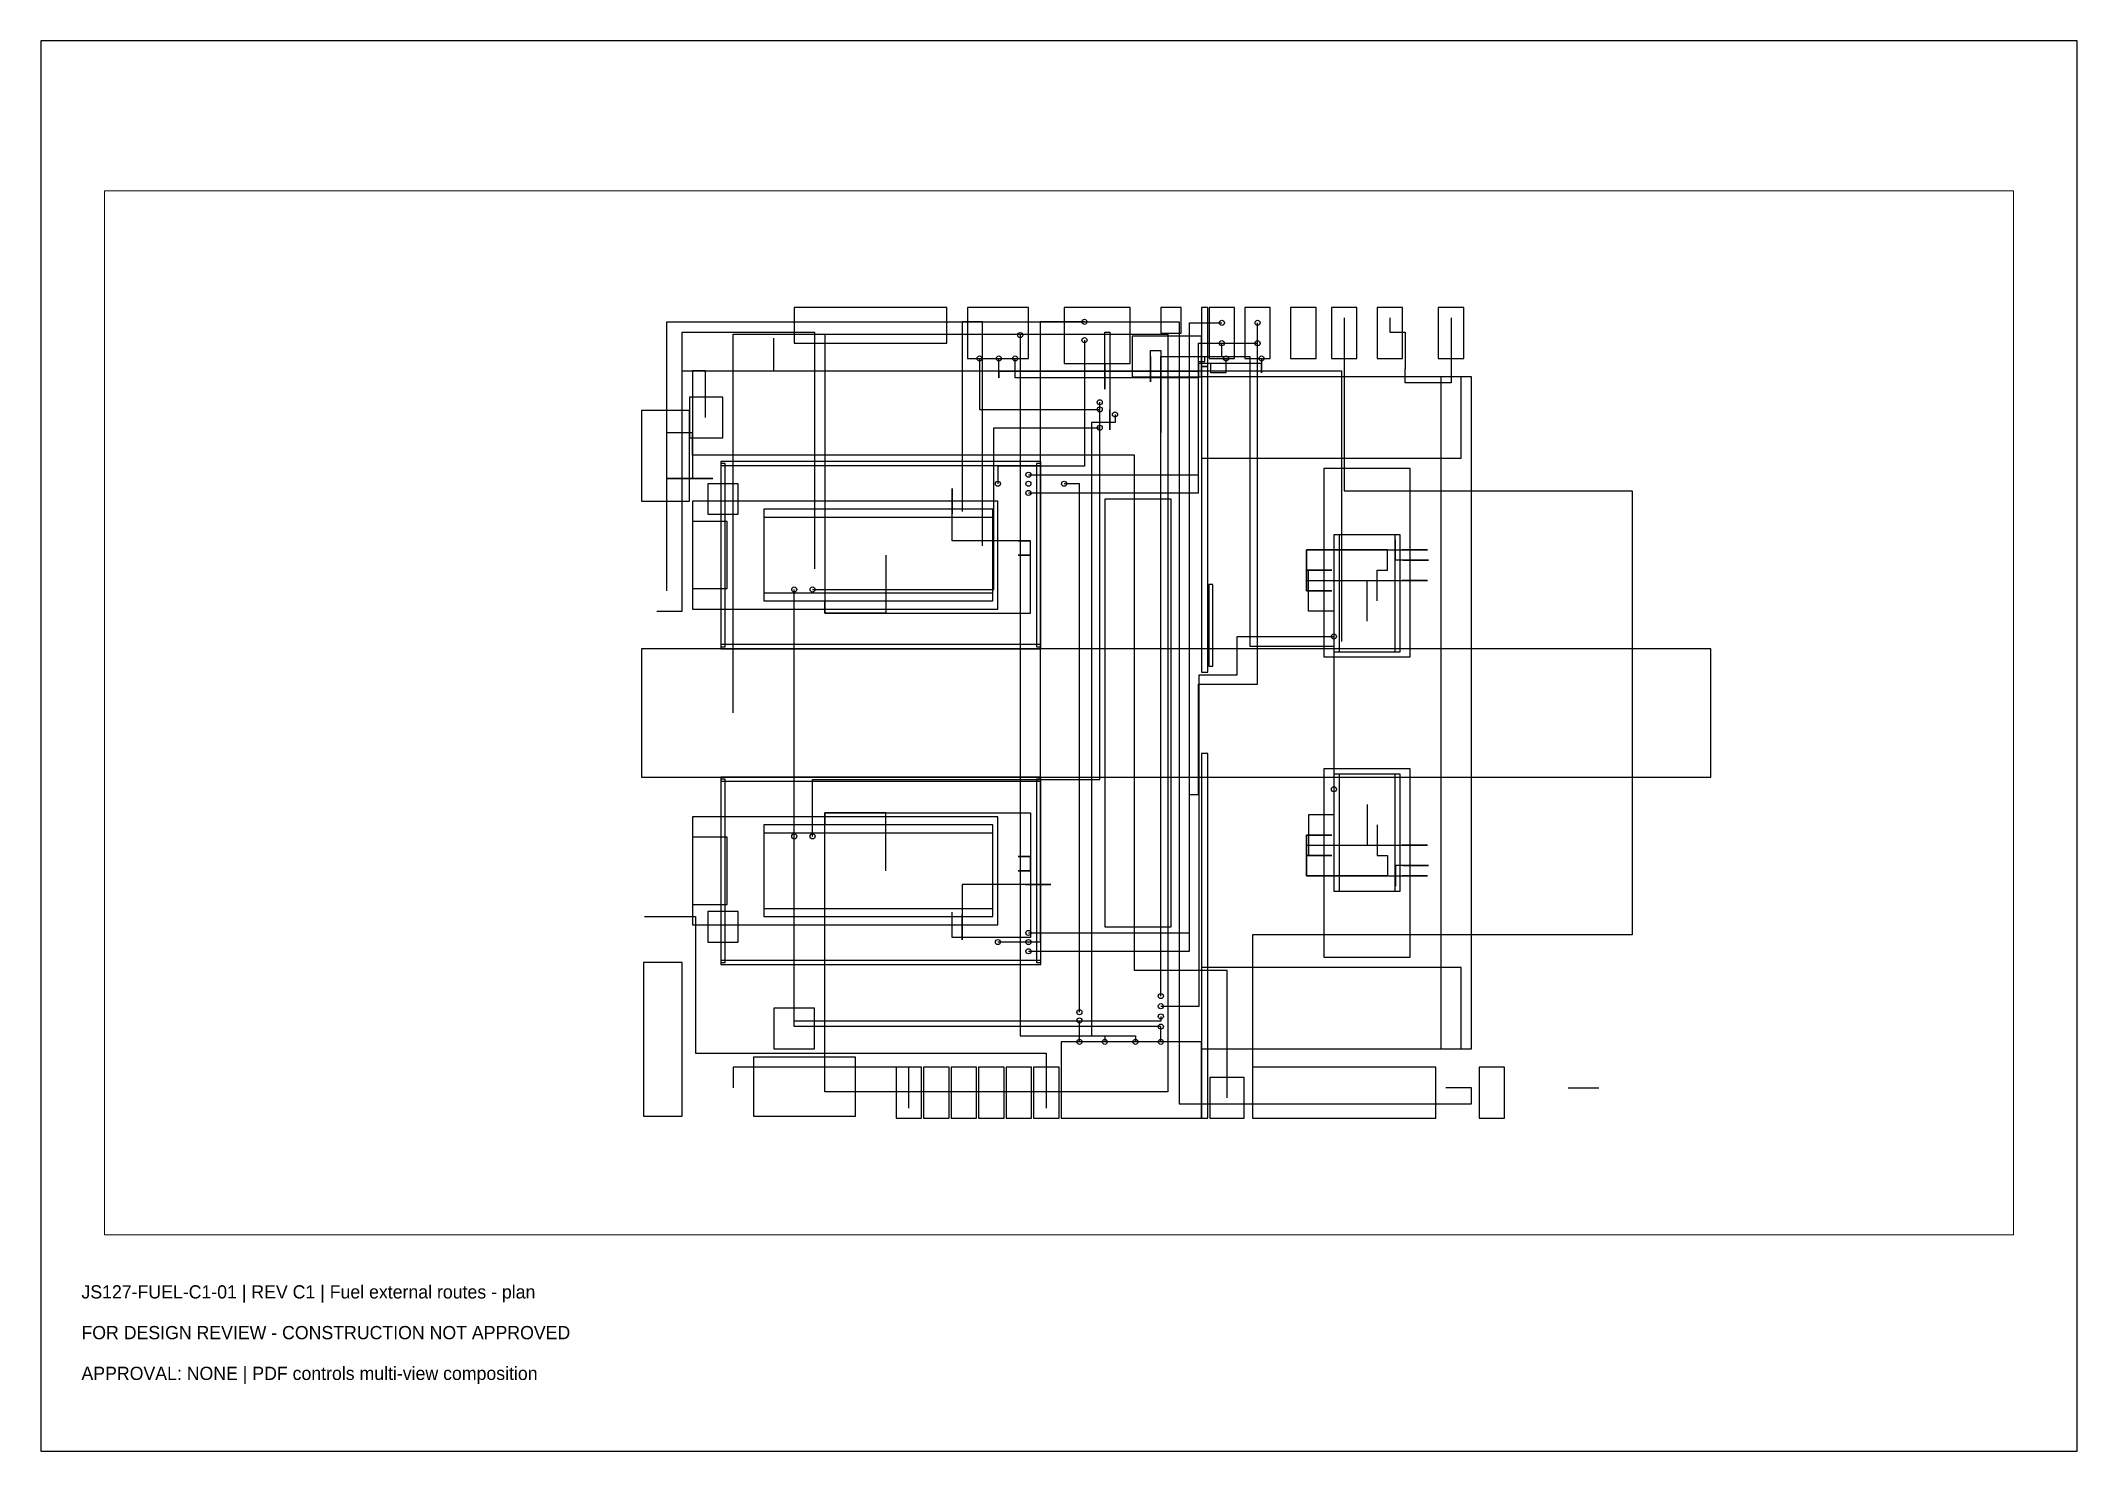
# Paper-space layout 'Layout1' of a CAD drawing. Header units: millimetres. Extents: x 10 to 410, y 10 to 287.
# The model-space entities are those that its viewports show. They can reach past a viewport. Long polylines and large blocks are cut down to what shows.
import ezdxf

# ---------------------------------------------------------------- set-up
doc = ezdxf.new("R2010")
doc.units = ezdxf.units.MM
for name, color, linetype in [('ACCESS', 3, 'Continuous'), ('EQUIPMENT', 8, 'Continuous'), ('FUEL', 30, 'Continuous'), ('OTHER_SERVICES', 8, 'Continuous'), ('TERMINALS', 1, 'Continuous')]:
    doc.layers.add(name, color=color, linetype=linetype)

msp = doc.modelspace()

# ---------------------------------------------------------------- linework, layer by layer
at = {"layer": 'ACCESS'}
for points in [[(14000, 2500), (16550, 2500), (16550, 3300), (14000, 3300)], [(16350, -3300), (16650, -3300), (16650, 3300), (16350, 3300)], [(13050, -2100), (13700, -2100), (13700, 2100), (13050, 2100)], [(8500, -630), (19000, -630), (19000, 630), (8500, 630)], [(14000, -3300), (16550, -3300), (16550, -2500), (14000, -2500)]]:
    msp.add_lwpolyline(points, close=True, dxfattribs=at)
at = {"layer": 'EQUIPMENT'}
for points in [[(10000, 3630), (11500, 3630), (11500, 3980), (10000, 3980)], [(11700, 3480), (12300, 3480), (12300, 3980), (11700, 3980)], [(12650, 3430), (13300, 3430), (13300, 3980), (12650, 3980)], [(13600, 3730), (13800, 3730), (13800, 3980), (13600, 3980)], [(14000, 3400), (14060, 3400), (14060, 3980), (14000, 3980)], [(14000, 3400), (14060, 3400), (14060, 3980), (14000, 3980)], [(14075, 3480), (14325, 3480), (14325, 3980), (14075, 3980)], [(14425, 3480), (14675, 3480), (14675, 3980), (14425, 3980)], [(14875, 3480), (15125, 3480), (15125, 3980), (14875, 3980)], [(15275, 3480), (15525, 3480), (15525, 3980), (15275, 3980)], [(15725, 3480), (15975, 3480), (15975, 3980), (15725, 3980)], [(16325, 3480), (16575, 3480), (16575, 3980), (16325, 3980)], [(13320, 3300), (14000, 3300), (14000, 3700), (13320, 3700)], [(14000, 400), (14060, 400), (14060, 3400), (14000, 3400)], [(8970, 2700), (9300, 2700), (9300, 3100), (8970, 3100)], [(8500, 2080), (8970, 2080), (8970, 2970), (8500, 2970)], [(9280, 2430), (12420, 2430), (12420, 2470), (9280, 2470)], [(9280, 650), (9320, 650), (9320, 2450), (9280, 2450)], [(12380, 650), (12420, 650), (12420, 2450), (12380, 2450)], [(15200, 550), (16050, 550), (16050, 2400), (15200, 2400)], [(9150, 1950), (9450, 1950), (9450, 2250), (9150, 2250)], [(9000, 1020), (12000, 1020), (12000, 2080), (9000, 2080)], [(9700, 1100), (11950, 1100), (11950, 2000), (9700, 2000)], [(9000, 1220), (9340, 1220), (9340, 1880), (9000, 1880)], [(9700, 1180), (11950, 1180), (11950, 1920), (9700, 1920)], [(15300, 600), (15950, 600), (15950, 1750), (15300, 1750)], [(15350, 600), (15900, 600), (15900, 1750), (15350, 1750)], [(14070, 460), (14110, 460), (14110, 1260), (14070, 1260)], [(9280, 630), (12420, 630), (12420, 670), (9280, 670)], [(14000, -3980), (14060, -3980), (14060, -400), (14000, -400)], [(15200, -2400), (16050, -2400), (16050, -550), (15200, -550)], [(15300, -1750), (15950, -1750), (15950, -600), (15300, -600)], [(15350, -1750), (15900, -1750), (15900, -600), (15350, -600)], [(9280, -670), (12420, -670), (12420, -630), (9280, -630)], [(9280, -2450), (9320, -2450), (9320, -650), (9280, -650)], [(12380, -2450), (12420, -2450), (12420, -650), (12380, -650)], [(9000, -2080), (12000, -2080), (12000, -1020), (9000, -1020)], [(9700, -2000), (11950, -2000), (11950, -1100), (9700, -1100)], [(9700, -1920), (11950, -1920), (11950, -1180), (9700, -1180)], [(9000, -1880), (9340, -1880), (9340, -1220), (9000, -1220)], [(9150, -2250), (9450, -2250), (9450, -1950), (9150, -1950)], [(8520, -3960), (8900, -3960), (8900, -2450), (8520, -2450)], [(9280, -2470), (12420, -2470), (12420, -2430), (9280, -2430)], [(9800, -3300), (10200, -3300), (10200, -2900), (9800, -2900)], [(9600, -3960), (10600, -3960), (10600, -3380), (9600, -3380)], [(12620, -3980), (14000, -3980), (14000, -3230), (12620, -3230)], [(11000, -3980), (11250, -3980), (11250, -3480), (11000, -3480)], [(11270, -3980), (11520, -3980), (11520, -3480), (11270, -3480)], [(11540, -3980), (11790, -3980), (11790, -3480), (11540, -3480)], [(11810, -3980), (12060, -3980), (12060, -3480), (11810, -3480)], [(12080, -3980), (12330, -3980), (12330, -3480), (12080, -3480)], [(12350, -3980), (12600, -3980), (12600, -3480), (12350, -3480)], [(14080, -3980), (14420, -3980), (14420, -3580), (14080, -3580)], [(14500, -3980), (16300, -3980), (16300, -3480), (14500, -3480)], [(16725, -3980), (16975, -3980), (16975, -3480), (16725, -3480)]]:
    msp.add_lwpolyline(points, close=True, dxfattribs=at)
at = {"layer": 'FUEL'}
for points in [[(12850, 3840), (12850, 3840), (12414, 3840), (12414, -2250), (12414, -2250), (12000, -2250), (12000, -2250), (12000, -2250)], [(12300, -2160), (12300, -2160), (12300, -2160), (13880, -2160), (13880, -2160), (13880, -800), (13971, -800), (13971, -649), (13971, -649), (13971, 281), (14550, 281), (14550, 3830), (14550, 3830), (14550, 3830)], [(12300, -2340), (12300, -2340), (12300, -2340), (13880, -2340), (13880, -649), (13880, -649), (13880, 2281), (13880, 2281), (13880, 3830), (13880, 3830), (14200, 3830), (14200, 3830), (14200, 3830)], [(12850, 3660), (12850, 3660), (12850, 2424), (12850, 2424), (12000, 2424), (12000, 2250), (12000, 2250), (12000, 2250)], [(12220, 3710), (12220, 3710), (12220, 3710), (12220, -3170), (12220, -3170), (13350, -3170), (13350, -3230)], [(12300, 2160), (12300, 2160), (12300, 2160), (13971, 2160), (13971, 3449), (13971, 3449), (14031, 3449), (14031, 3500), (14200, 3500), (14200, 3500), (14200, 3630), (14200, 3630)], [(12300, 2339), (12300, 2339), (12300, 2339), (12440, 2339), (12440, 2339), (13971, 2339), (13971, 3630), (13971, 3630), (14356, 3630), (14356, 3630), (14550, 3630), (14550, 3630)], [(11820, 3480), (11820, 3340), (11820, 3340), (11820, 2980), (13000, 2980), (13000, 2980)], [(14240, 3480), (14240, 3340), (14091, 3340), (14091, 3431), (14091, 3431), (13971, 3431), (13971, 3351), (13971, 3351), (12010, 3351), (12010, 3291), (12010, 3291), (12010, 3340), (12010, 3480)], [(14590, 3480), (14590, 3340), (14590, 3340), (14590, 3431), (14141, 3431), (14141, 3431), (13971, 3431), (13971, 3291), (13971, 3291), (12170, 3291), (12170, 3291), (12170, 3340), (12170, 3480)], [(13600, -2780), (13600, -2780), (13600, -2780), (13600, 3500), (14475, 3500), (14475, 655), (14475, 655), (15300, 655), (15300, 655), (15300, -750), (15300, -750), (15300, -750)], [(10180, -1212), (10180, -1212), (10180, -655), (13000, -655), (13000, -655), (13000, 3050), (13000, 3050), (13000, 3050)], [(10180, 1212), (10180, 1212), (10180, 1212), (11960, 1212), (11960, 2800), (13000, 2800), (13000, 2800)], [(13150, 2930), (13150, 2930), (13150, 2850), (13150, 2850), (12920, 2850), (12920, 2850), (12920, -3170), (12920, -3170), (13050, -3170), (13050, -3230)], [(12300, 2250), (12300, 2250), (12300, 2250), (12300, 2250)], [(12800, -2940), (12800, -2940), (12800, -2940), (12800, 2250), (12800, 2250), (12650, 2250), (12650, 2250)], [(13600, -3080), (13600, -3080), (10000, -3080), (10000, -3080), (10000, 1212), (10000, 1212), (10000, 1212)], [(13600, -2880), (13600, -2880), (13600, -2880), (13975, -2880), (13975, 375), (14350, 375), (14350, 750), (14350, 750), (15300, 750), (15300, 750)], [(13600, -2980), (13600, -2980), (13600, -3028), (13600, -3028), (10000, -3028), (10000, -1212), (10000, -1212)], [(12300, -2250), (12300, -2250), (12300, -2250), (12300, -2250)], [(12800, -3230), (12800, -3170), (12800, -3080), (12800, -3020)], [(13600, -3230), (13600, -3170), (13600, -3140), (13600, -3080)]]:
    msp.add_lwpolyline(points, dxfattribs=at)
at = {"layer": 'OTHER_SERVICES'}
for points in [[(8750, 1200), (8750, 1200), (8750, 1200), (8750, 3840), (13780, 3840), (13780, -3840), (16650, -3840), (16650, -3680), (16650, -3680), (16400, -3680)], [(11850, 1640), (11850, 1640), (11850, 1640), (11850, 3840), (11650, 3840), (11650, 2228), (11650, 2228), (11650, 1978)], [(15400, 3880), (15400, 3880), (15400, 3880), (15400, 2180), (18230, 2180), (18230, -2180), (14500, -2180), (14500, -3680), (14500, -3680), (14500, -3680)], [(15850, 3880), (15850, 3880), (15850, 3880), (15850, 3740), (16000, 3740), (16000, 3380), (16000, 3380), (16000, 3380)], [(16450, 3880), (16450, 3880), (16450, 3880), (16450, 3240), (16000, 3240), (16000, 3380), (16000, 3380), (16000, 3380)], [(8650, 1000), (8900, 1000), (8900, 1000), (8900, 3740), (10200, 3740), (10200, 1415), (10200, 1415), (10200, 1415)], [(8650, 1000), (8900, 1000), (8900, 1000), (8900, 3360), (9800, 3360), (9800, 3430), (9800, 3430), (9800, 3680)], [(9400, 0), (9400, 0), (9400, 3720), (10300, 3720), (10300, 980), (10300, 980), (10300, 1100)], [(9400, 0), (9400, 0), (9400, 0), (9400, 3720), (13670, 3720), (13670, -3720), (10300, -3720), (10300, -980), (10300, -980), (10300, -1100)], [(13050, 3430), (13050, 3180), (13050, 3180), (13050, 3740), (13100, 3740), (13100, 2780), (13100, 2780), (13100, 2780)], [(13050, 3430), (13050, 3180), (13050, 3180), (13050, 3430)], [(13500, 3500), (13500, 3250), (13500, 3250), (13500, 3560), (13600, 3560), (13600, 2750), (13600, 2750), (13600, 3000)], [(8650, 1000), (8900, 1000), (8900, 1000), (8900, 3360), (15375, 3360), (15375, 700), (15375, 700), (15375, 700)], [(9130, 2900), (9130, 2900), (9130, 2900), (9130, 3360), (9000, 3360), (9000, 2300), (9000, 2300), (8750, 2300)], [(13100, 2780), (13100, 2780), (13100, 2780), (13100, 2980), (13100, 2980)], [(14250, -3780), (14250, -3780), (14250, -3780), (14250, -2530), (13340, -2530), (13340, 2530), (9000, 2530), (9000, 2750), (9000, 2750), (8750, 2750)], [(8750, 2300), (9000, 2300), (9000, 2300), (9200, 2300), (8950, 2300)], [(12200, 1690), (12320, 1690), (12320, 1690), (11550, 1690), (11550, 2205), (11550, 2205), (11550, 1955)], [(12200, 1550), (12320, 1550), (12320, 1550), (12320, 1690), (12200, 1690)], [(15280, 1200), (15030, 1200), (15030, 1200), (15030, 1600), (16220, 1600), (16220, 1600), (15970, 1600)], [(15825, 1400), (15825, 1400), (15825, 1400), (15825, 1600), (15030, 1600), (15030, 1600), (15280, 1600)], [(15280, 1600), (15030, 1600), (15030, 1600), (15030, 1300), (16220, 1300), (16220, 1300), (15970, 1300)], [(15980, 1500), (16230, 1500), (16230, 1500), (15905, 1500), (15905, 1700), (15905, 1700), (15905, 1700)], [(10300, 1100), (10300, 980), (10300, 980), (12320, 980), (12320, 1550), (12320, 1550), (12200, 1550)], [(10900, 1550), (10900, 1550), (10900, 1550), (10900, 980), (10300, 980), (10300, 980), (10300, 1100)], [(15300, 1000), (15050, 1000), (15050, 1000), (15050, 1400), (15030, 1400), (15030, 1400), (15280, 1400)], [(15280, 1400), (15030, 1400), (15030, 1400), (15030, 1200), (15280, 1200)], [(15725, 1100), (15725, 1100), (15725, 1100), (15725, 1400), (15825, 1400), (15825, 1400)], [(15625, 900), (15625, 900), (15625, 900), (15625, 1300), (16220, 1300), (16220, 1300), (15970, 1300)], [(10300, -1100), (10300, -980), (10300, -980), (12320, -980), (12320, -1550), (12320, -1550), (12200, -1550)], [(10900, -1550), (10900, -1550), (10900, -1550), (10900, -980), (10300, -980), (10300, -980), (10300, -1100)], [(15300, -1000), (15050, -1000), (15050, -1000), (15050, -1400), (15030, -1400), (15030, -1400), (15280, -1400)], [(15625, -900), (15625, -900), (15625, -900), (15625, -1300), (16220, -1300), (16220, -1300), (15970, -1300)], [(15280, -1400), (15030, -1400), (15030, -1400), (15030, -1200), (15280, -1200)], [(15280, -1200), (15030, -1200), (15030, -1200), (15030, -1600), (16220, -1600), (16220, -1600), (15970, -1600)], [(15725, -1100), (15725, -1100), (15725, -1100), (15725, -1400), (15825, -1400), (15825, -1400)], [(15280, -1600), (15030, -1600), (15030, -1600), (15030, -1300), (16220, -1300), (16220, -1300), (15970, -1300)], [(15825, -1400), (15825, -1400), (15825, -1400), (15825, -1600), (15030, -1600), (15030, -1600), (15280, -1600)], [(12200, -1410), (12320, -1410), (12320, -1410), (12320, -2205), (11550, -2205), (11550, -2205), (11550, -1955)], [(12200, -1550), (12320, -1550), (12320, -1550), (12320, -1410), (12200, -1410)], [(15980, -1500), (16230, -1500), (16230, -1500), (15905, -1500), (15905, -1700), (15905, -1700), (15905, -1700)], [(12270, -1685), (12520, -1685), (12520, -1685), (11650, -1685), (11650, -2228), (11650, -2228), (11650, -1978)], [(8530, -2000), (9030, -2000), (9030, -2000), (9030, -3340), (12475, -3340), (12475, -3880), (12475, -3880), (12475, -3880)], [(11125, -3880), (11125, -3880), (11125, -3880), (11125, -3480), (9400, -3480), (9400, -3680), (9400, -3680), (9400, -3680)], [(17600, -3680), (17600, -3680), (17600, -3680), (17900, -3680), (17900, -3680)]]:
    msp.add_lwpolyline(points, dxfattribs=at)
at = {"layer": 'TERMINALS'}
for centre in [(12850, 3840), (14200, 3830), (14550, 3830), (12220, 3710), (12850, 3660), (14200, 3630), (14550, 3630), (11820, 3480), (12010, 3480), (12170, 3480), (14240, 3480), (14590, 3480), (13000, 3050), (13000, 2980), (13000, 2800), (13150, 2930), (12000, 2250), (12300, 2339), (12300, 2250), (12300, 2250), (12650, 2250), (12300, 2160), (10000, 1212), (10180, 1212), (15300, 750), (15300, -750), (10000, -1212), (10180, -1212), (12300, -2160), (12000, -2250), (12300, -2250), (12300, -2250), (12300, -2340), (13600, -2780), (12800, -2940), (12800, -3020), (13600, -2880), (13600, -2980), (13600, -3080), (13600, -3080), (12800, -3230), (13050, -3230), (13350, -3230), (13600, -3230)]:
    msp.add_circle(centre, 25, dxfattribs=at)

psp = doc.layouts.get("Layout1")

# ---------------------------------------------------------------- linework, layer by layer
psp.add_lwpolyline([(10, 10), (410, 10), (410, 287), (10, 287)], close=True)

# ---------------------------------------------------------------- texts
for s, p in [('JS127-FUEL-C1-01 | REV C1 | Fuel external routes - plan', (18, 40)), ('FOR DESIGN REVIEW - CONSTRUCTION NOT APPROVED', (18, 32)), ('APPROVAL: NONE | PDF controls multi-view composition', (18, 24))]:
    psp.add_text(s, height=2.6).set_placement(p)

# ---------------------------------------------------------------- viewports
at = {"layer": 'VIEWPORTS'}
psp.add_viewport(center=(210, 155), size=(375, 205), view_center_point=(12600, 0), view_height=10250, dxfattribs=at)

doc.saveas('drawing.dxf')
